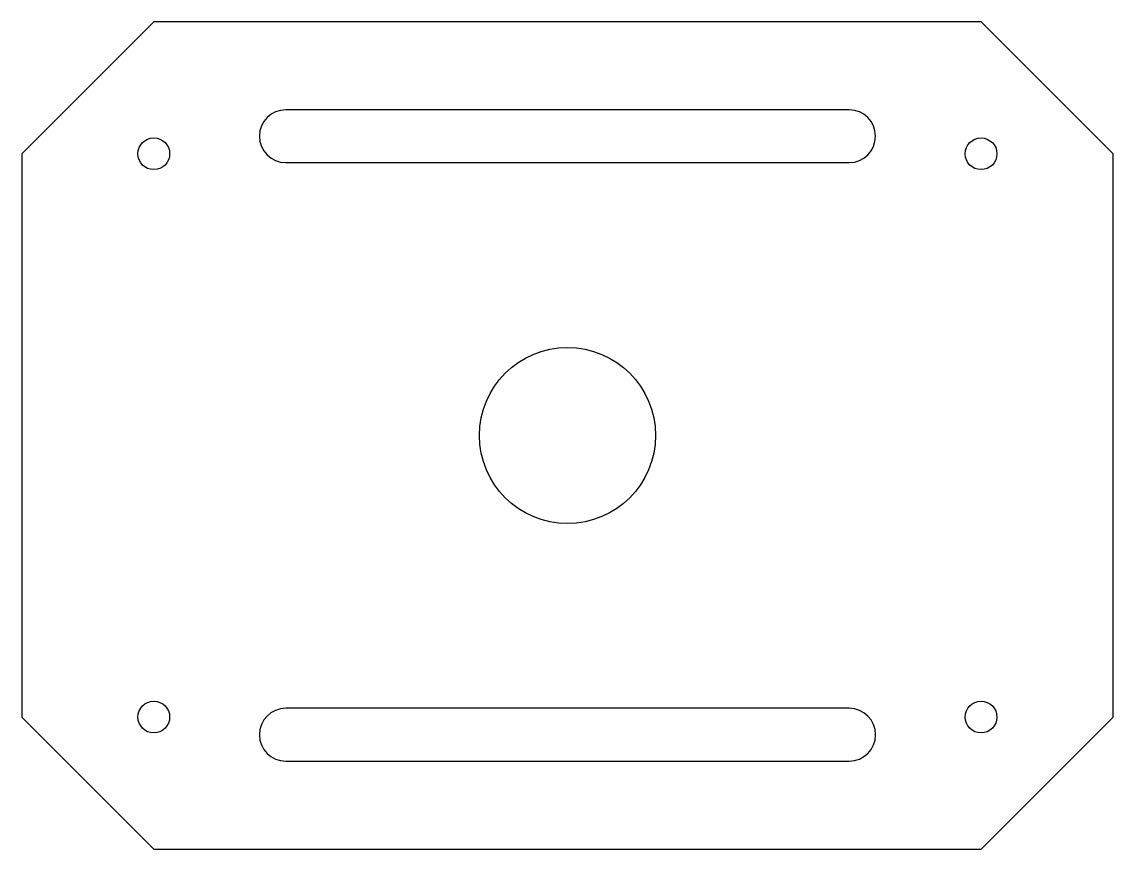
# Model space of a CAD drawing. Header units: millimetres. Extents: x -40 to 84, y -123 to -29.
import ezdxf

# ---------------------------------------------------------------- set-up
doc = ezdxf.new("R2010")
doc.units = ezdxf.units.MM

msp = doc.modelspace()

# ---------------------------------------------------------------- linework, layer by layer
at = {"color": 7, "linetype": 'Continuous', "lineweight": 25}
for p, q in [((-24.96, -28.54), (-39.96, -43.54)), ((69.04, -28.54), (-24.96, -28.54)), ((84.04, -43.54), (69.04, -28.54)), ((54.04, -38.54), (-9.96, -38.54)), ((-39.96, -43.54), (-39.96, -107.54)), ((-9.96, -44.54), (54.04, -44.54)), ((84.04, -107.54), (84.04, -43.54)), ((54.05, -106.54), (-9.97, -106.54)), ((-39.96, -107.54), (-24.96, -122.54)), ((69.04, -122.54), (84.04, -107.54)), ((-9.97, -112.54), (54.05, -112.54)), ((-24.96, -122.54), (69.04, -122.54))]:
    msp.add_line(p, q, dxfattribs=at)
for centre, radius in [((-24.96, -43.54), 1.8), ((69.04, -43.54), 1.8), ((22.04, -75.54), 10), ((-24.96, -107.54), 1.8), ((69.04, -107.54), 1.8)]:
    msp.add_circle(centre, radius, dxfattribs=at)
for centre, start, end in [((-9.96, -41.54), 90, 270), ((54.04, -41.54), 270, 90), ((-9.97, -109.54), 90, 270), ((54.05, -109.54), 270, 90)]:
    msp.add_arc(centre, 3, start, end, dxfattribs=at)

doc.saveas('drawing.dxf')
